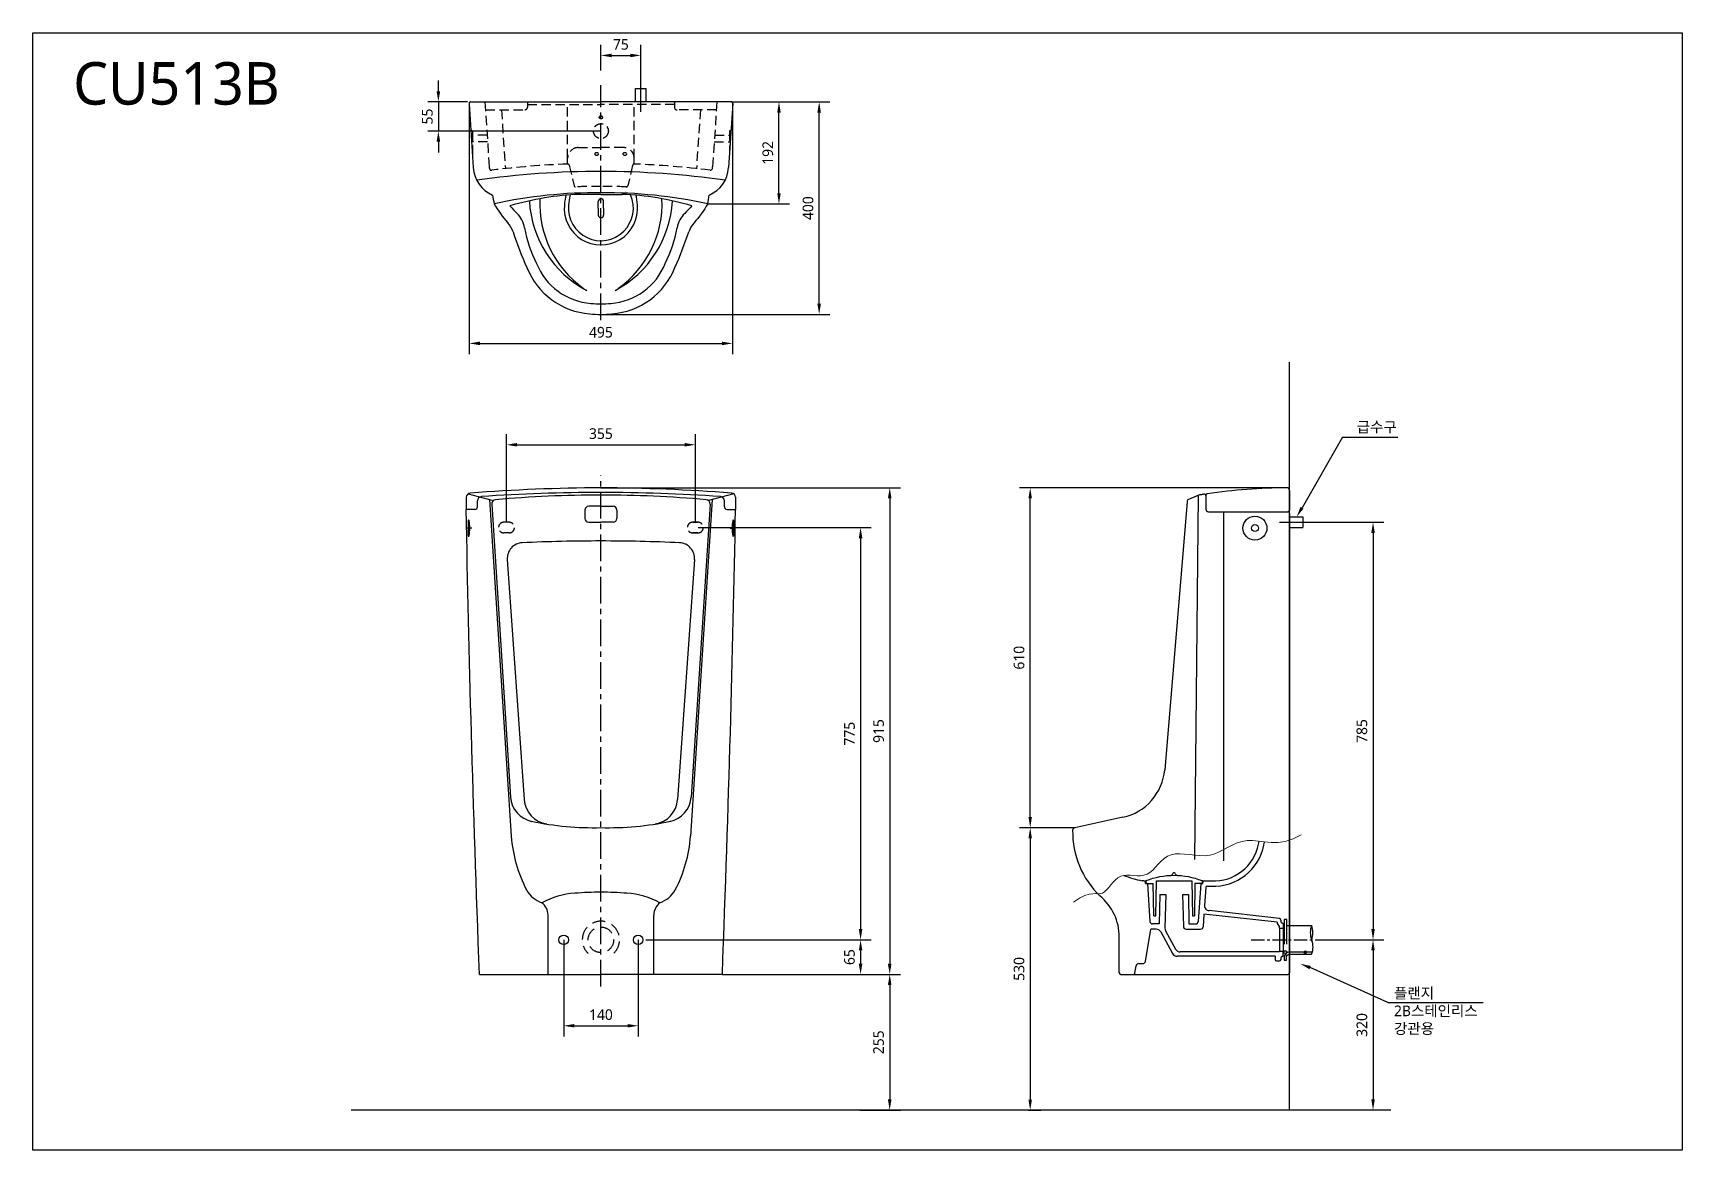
# Model space of a CAD drawing. Extents: x 4160 to 7260, y 0 to 2100.
import ezdxf

# ---------------------------------------------------------------- set-up
doc = ezdxf.new("R2010")
doc.units = 0
doc.header["$LTSCALE"] = 20
doc.header["$MEASUREMENT"] = 0
for name, pattern in [('CENTER', [2, 1.25, -0.25, 0.25, -0.25]), ('HIDDEN', [0.375, 0.25, -0.125]), ('HIDDEN2', [0.1875, 0.125, -0.0625])]:
    doc.linetypes.add(name, pattern=pattern)
doc.layers.get('0').update_dxf_attribs({"linetype": 'CONTINUOUS'})
doc.layers.get('DEFPOINTS').update_dxf_attribs({"linetype": 'CONTINUOUS'})
for name, color, linetype in [('1', 1, 'CONTINUOUS'), ('2', 2, 'CONTINUOUS'), ('5', 5, 'CONTINUOUS'), ('CENTER', 2, 'CENTER')]:
    doc.layers.add(name, color=color, linetype=linetype)
doc.styles.add('GHS', font='romans', dxfattribs={"bigfont": 'ghs'})
doc.styles.get("Standard").update_dxf_attribs({"font": 'NanumGothic.ttf'})
doc.dimstyles.get("Standard").update_dxf_attribs({"dimtxt": 0.18, "dimasz": 0.18, "dimexe": 0.18, "dimexo": 0.0625, "dimgap": 0.09, "dimtad": 0, "dimtih": 1, "dimtoh": 1, "dimdec": 4, "dimzin": 0, "dimdsep": 46, "dimtxsty": 'Standard', "dimcen": 0.09, "dimadec": 0, "dimazin": 0, "dimtfac": 1, "dimtdec": 4, "dimtofl": 0, "dimtmove": 0, "dimatfit": 3, "dimfxl": 1, "dimtolj": 1, "dimtzin": 0, "dimarcsym": 0})

# ---------------------------------------------------------------- blocks, each defined once
blk = doc.blocks.new('*D4')
at = {"color": 3, "lineweight": -2, "transparency": 16777216}
for p, q in [((5456.3, 330.2), (5790.9, 330.2)), ((5770.9, 310.2), (5770.9, 95)), ((5714.7, 75), (5790.9, 75))]:
    blk.add_line(p, q, dxfattribs=at)
at = {"color": 3, "transparency": 16777216}
for points in [[(5767.5, 310.2), (5774.2, 310.2), (5770.9, 330.2)], [(5767.5, 95), (5774.2, 95), (5770.9, 75)]]:
    blk.add_solid(points, dxfattribs=at)
at = {"layer": 'DEFPOINTS', "color": 0, "transparency": 16777216}
for p in [(5456.3, 330.2), (5714.7, 75), (5770.9, 75)]:
    blk.add_point(p, dxfattribs=at)
at = {"color": 2, "transparency": 16777216, "insert": (5750, 202.6), "char_height": 20, "attachment_point": 5, "rotation": 90}
blk.add_mtext('\\A1;255', dxfattribs=at)
blk = doc.blocks.new('*D5')
at = {"color": 3, "lineweight": -2, "transparency": 16777216}
for p, q in [((4922.4, 1990.5), (4922.4, 2010.5)), ((4977.1, 1970.5), (4902.4, 1970.5)), ((4922.4, 1970.5), (4922.4, 1915.5)), ((5228, 1915.5), (4902.4, 1915.5)), ((4922.4, 1895.5), (4922.4, 1875.5))]:
    blk.add_line(p, q, dxfattribs=at)
at = {"color": 3, "transparency": 16777216}
for points in [[(4919.1, 1990.5), (4925.8, 1990.5), (4922.4, 1970.5)], [(4919.1, 1895.5), (4925.8, 1895.5), (4922.4, 1915.5)]]:
    blk.add_solid(points, dxfattribs=at)
at = {"layer": 'DEFPOINTS', "color": 0, "transparency": 16777216}
for p in [(4977.1, 1970.5), (4922.4, 1915.5), (5228, 1915.5)]:
    blk.add_point(p, dxfattribs=at)
at = {"color": 2, "transparency": 16777216, "insert": (4901.7, 1943), "char_height": 20, "attachment_point": 5, "rotation": 90}
blk.add_mtext('\\A1;55', dxfattribs=at)
blk = doc.blocks.new('*D6')
at = {"color": 3, "lineweight": -2, "transparency": 16777216}
for p, q in [((5228, 2029.7), (5228, 2077.8)), ((5303, 2002.1), (5303, 2077.8)), ((5248, 2057.8), (5283, 2057.8))]:
    blk.add_line(p, q, dxfattribs=at)
at = {"color": 3, "transparency": 16777216}
for points in [[(5248, 2061.1), (5248, 2054.4), (5228, 2057.8)], [(5283, 2061.1), (5283, 2054.4), (5303, 2057.8)]]:
    blk.add_solid(points, dxfattribs=at)
at = {"layer": 'DEFPOINTS', "color": 0, "transparency": 16777216}
for p in [(5303, 2057.8), (5228, 2029.7), (5303, 2002.1)]:
    blk.add_point(p, dxfattribs=at)
at = {"color": 2, "transparency": 16777216, "insert": (5265.5, 2078.5), "char_height": 20, "attachment_point": 5}
blk.add_mtext('\\A1;75', dxfattribs=at)
blk = doc.blocks.new('*D7')
at = {"color": 3, "lineweight": -2, "transparency": 16777216}
for p, q in [((4980.5, 1967.3), (4980.5, 1496.4)), ((5475.5, 1967.3), (5475.5, 1496.4)), ((5000.5, 1516.4), (5455.5, 1516.4))]:
    blk.add_line(p, q, dxfattribs=at)
at = {"color": 3, "transparency": 16777216}
for points in [[(5000.5, 1519.7), (5000.5, 1513.1), (4980.5, 1516.4)], [(5455.5, 1519.7), (5455.5, 1513.1), (5475.5, 1516.4)]]:
    blk.add_solid(points, dxfattribs=at)
at = {"layer": 'DEFPOINTS', "color": 0, "transparency": 16777216}
for p in [(4980.5, 1967.3), (5475.5, 1967.3), (5475.5, 1516.4)]:
    blk.add_point(p, dxfattribs=at)
at = {"color": 2, "transparency": 16777216, "insert": (5228, 1537.3), "char_height": 20, "attachment_point": 5}
blk.add_mtext('\\A1;495', dxfattribs=at)
blk = doc.blocks.new('*D8')
at = {"color": 3, "lineweight": -2, "transparency": 16777216}
for p, q in [((5490.3, 1970.5), (5582.7, 1970.5)), ((5562.7, 1798.5), (5562.7, 1950.5)), ((5428.8, 1778.5), (5582.7, 1778.5))]:
    blk.add_line(p, q, dxfattribs=at)
at = {"color": 3, "transparency": 16777216}
for points in [[(5559.4, 1950.5), (5566, 1950.5), (5562.7, 1970.5)], [(5559.4, 1798.5), (5566, 1798.5), (5562.7, 1778.5)]]:
    blk.add_solid(points, dxfattribs=at)
at = {"layer": 'DEFPOINTS', "color": 0, "transparency": 16777216}
for p in [(5490.3, 1970.5), (5562.7, 1970.5), (5428.8, 1778.5)]:
    blk.add_point(p, dxfattribs=at)
at = {"color": 2, "transparency": 16777216, "insert": (5541.8, 1874.5), "char_height": 20, "attachment_point": 5, "rotation": 90}
blk.add_mtext('\\A1;192', dxfattribs=at)
blk = doc.blocks.new('*D9')
at = {"color": 3, "lineweight": -2, "transparency": 16777216}
for p, q in [((5472.8, 1970.5), (5658.3, 1970.5)), ((5638.3, 1590.9), (5638.3, 1950.5)), ((5228, 1570.9), (5658.3, 1570.9))]:
    blk.add_line(p, q, dxfattribs=at)
at = {"color": 3, "transparency": 16777216}
for points in [[(5634.9, 1950.5), (5641.6, 1950.5), (5638.3, 1970.5)], [(5634.9, 1590.9), (5641.6, 1590.9), (5638.3, 1570.9)]]:
    blk.add_solid(points, dxfattribs=at)
at = {"layer": 'DEFPOINTS', "color": 0, "transparency": 16777216}
for p in [(5472.8, 1970.5), (5638.3, 1970.5), (5228, 1570.9)]:
    blk.add_point(p, dxfattribs=at)
at = {"color": 2, "transparency": 16777216, "insert": (5617.4, 1770.7), "char_height": 20, "attachment_point": 5, "rotation": 90}
blk.add_mtext('\\A1;400', dxfattribs=at)
blk = doc.blocks.new('*D10')
at = {"color": 3, "lineweight": -2, "transparency": 16777216}
for p, q in [((5228, 1245.2), (5790.9, 1245.2)), ((5770.9, 1225.2), (5770.9, 350.2)), ((5461.3, 330.2), (5790.9, 330.2))]:
    blk.add_line(p, q, dxfattribs=at)
at = {"color": 3, "transparency": 16777216}
for points in [[(5767.5, 1225.2), (5774.2, 1225.2), (5770.9, 1245.2)], [(5767.5, 350.2), (5774.2, 350.2), (5770.9, 330.2)]]:
    blk.add_solid(points, dxfattribs=at)
at = {"layer": 'DEFPOINTS', "color": 0, "transparency": 16777216}
for p in [(5228, 1245.2), (5461.3, 330.2), (5770.9, 330.2)]:
    blk.add_point(p, dxfattribs=at)
at = {"color": 2, "transparency": 16777216, "insert": (5750, 787.7), "char_height": 20, "attachment_point": 5, "rotation": 90}
blk.add_mtext('\\A1;915', dxfattribs=at)
blk = doc.blocks.new('*D11')
at = {"color": 3, "lineweight": -2, "transparency": 16777216}
for p, q in [((5410.5, 1170.2), (5736.1, 1170.2)), ((5716.1, 1150.2), (5716.1, 415.2)), ((5312.7, 395.2), (5736.1, 395.2))]:
    blk.add_line(p, q, dxfattribs=at)
at = {"color": 3, "transparency": 16777216}
for points in [[(5712.8, 1150.2), (5719.5, 1150.2), (5716.1, 1170.2)], [(5712.8, 415.2), (5719.5, 415.2), (5716.1, 395.2)]]:
    blk.add_solid(points, dxfattribs=at)
at = {"layer": 'DEFPOINTS', "color": 0, "transparency": 16777216}
for p in [(5410.5, 1170.2), (5312.7, 395.2), (5716.1, 395.2)]:
    blk.add_point(p, dxfattribs=at)
at = {"color": 2, "transparency": 16777216, "insert": (5695.4, 782.7), "char_height": 20, "attachment_point": 5, "rotation": 90}
blk.add_mtext('\\A1;775', dxfattribs=at)
blk = doc.blocks.new('*D12')
at = {"color": 3, "lineweight": -2, "transparency": 16777216}
for p, q in [((5312.7, 395.2), (5736.1, 395.2)), ((5716.1, 375.2), (5716.1, 350.2)), ((5461.3, 330.2), (5736.1, 330.2))]:
    blk.add_line(p, q, dxfattribs=at)
at = {"color": 3, "transparency": 16777216}
for points in [[(5712.8, 375.2), (5719.5, 375.2), (5716.1, 395.2)], [(5712.8, 350.2), (5719.5, 350.2), (5716.1, 330.2)]]:
    blk.add_solid(points, dxfattribs=at)
at = {"layer": 'DEFPOINTS', "color": 0, "transparency": 16777216}
for p in [(5312.7, 395.2), (5461.3, 330.2), (5716.1, 330.2)]:
    blk.add_point(p, dxfattribs=at)
at = {"color": 2, "transparency": 16777216, "insert": (5695.3, 362.7), "char_height": 20, "attachment_point": 5, "rotation": 90}
blk.add_mtext('\\A1;65', dxfattribs=at)
blk = doc.blocks.new('*D13')
at = {"color": 3, "lineweight": -2, "transparency": 16777216}
for p, q in [((5050.5, 1180.2), (5050.5, 1345.8)), ((5405.5, 1180.2), (5405.5, 1345.8)), ((5070.5, 1325.8), (5385.5, 1325.8))]:
    blk.add_line(p, q, dxfattribs=at)
at = {"color": 3, "transparency": 16777216}
for points in [[(5070.5, 1329.2), (5070.5, 1322.5), (5050.5, 1325.8)], [(5385.5, 1329.2), (5385.5, 1322.5), (5405.5, 1325.8)]]:
    blk.add_solid(points, dxfattribs=at)
at = {"layer": 'DEFPOINTS', "color": 0, "transparency": 16777216}
for p in [(5405.5, 1325.8), (5050.5, 1180.2), (5405.5, 1180.2)]:
    blk.add_point(p, dxfattribs=at)
at = {"color": 2, "transparency": 16777216, "insert": (5228, 1346.7), "char_height": 20, "attachment_point": 5}
blk.add_mtext('\\A1;355', dxfattribs=at)
blk = doc.blocks.new('*D14')
at = {"color": 3, "lineweight": -2, "transparency": 16777216}
for p, q in [((5158, 395.2), (5158, 213.6)), ((5298, 395.2), (5298, 213.6)), ((5178, 233.6), (5278, 233.6))]:
    blk.add_line(p, q, dxfattribs=at)
at = {"color": 3, "transparency": 16777216}
for points in [[(5178, 236.9), (5178, 230.3), (5158, 233.6)], [(5278, 236.9), (5278, 230.3), (5298, 233.6)]]:
    blk.add_solid(points, dxfattribs=at)
at = {"layer": 'DEFPOINTS', "color": 0, "transparency": 16777216}
for p in [(5158, 395.2), (5298, 395.2), (5298, 233.6)]:
    blk.add_point(p, dxfattribs=at)
at = {"color": 2, "transparency": 16777216, "insert": (5228, 254.4), "char_height": 20, "attachment_point": 5}
blk.add_mtext('\\A1;140', dxfattribs=at)
blk = doc.blocks.new('*D15')
at = {"color": 3, "lineweight": -2, "transparency": 16777216}
for p, q in [((6119.3, 606), (6015, 606)), ((6035, 586), (6035, 94.9)), ((6031, 74.9), (6055, 74.9))]:
    blk.add_line(p, q, dxfattribs=at)
at = {"color": 3, "transparency": 16777216}
for points in [[(6031.7, 586), (6038.3, 586), (6035, 606)], [(6031.7, 94.9), (6038.3, 94.9), (6035, 74.9)]]:
    blk.add_solid(points, dxfattribs=at)
at = {"layer": 'DEFPOINTS', "color": 0, "transparency": 16777216}
for p in [(6119.3, 606), (6031, 74.9), (6035, 74.9)]:
    blk.add_point(p, dxfattribs=at)
at = {"color": 2, "transparency": 16777216, "insert": (6014.1, 340.5), "char_height": 20, "attachment_point": 5, "rotation": 90}
blk.add_mtext('\\A1;530', dxfattribs=at)
blk = doc.blocks.new('*D16')
at = {"color": 3, "lineweight": -2, "transparency": 16777216}
for p, q in [((6517.5, 1245), (6015, 1245)), ((6035, 626), (6035, 1225)), ((6119.3, 606), (6015, 606))]:
    blk.add_line(p, q, dxfattribs=at)
at = {"color": 3, "transparency": 16777216}
for points in [[(6031.7, 1225), (6038.3, 1225), (6035, 1245)], [(6031.7, 626), (6038.3, 626), (6035, 606)]]:
    blk.add_solid(points, dxfattribs=at)
at = {"layer": 'DEFPOINTS', "color": 0, "transparency": 16777216}
for p in [(6035, 1245), (6517.5, 1245), (6119.3, 606)]:
    blk.add_point(p, dxfattribs=at)
at = {"color": 2, "transparency": 16777216, "insert": (6014.1, 925.5), "char_height": 20, "attachment_point": 5, "rotation": 90}
blk.add_mtext('\\A1;610', dxfattribs=at)
blk = doc.blocks.new('*D17')
at = {"color": 3, "lineweight": -2, "transparency": 16777216}
for p, q in [((6554.1, 1180.2), (6699.5, 1180.2)), ((6679.5, 1160.2), (6679.5, 415.2)), ((6586.9, 395.2), (6699.5, 395.2))]:
    blk.add_line(p, q, dxfattribs=at)
at = {"color": 3, "transparency": 16777216}
for points in [[(6676.2, 1160.2), (6682.8, 1160.2), (6679.5, 1180.2)], [(6676.2, 415.2), (6682.8, 415.2), (6679.5, 395.2)]]:
    blk.add_solid(points, dxfattribs=at)
at = {"layer": 'DEFPOINTS', "color": 0, "transparency": 16777216}
for p in [(6554.1, 1180.2), (6586.9, 395.2), (6679.5, 395.2)]:
    blk.add_point(p, dxfattribs=at)
at = {"color": 2, "transparency": 16777216, "insert": (6658.6, 787.7), "char_height": 20, "attachment_point": 5, "rotation": 90}
blk.add_mtext('\\A1;785', dxfattribs=at)
blk = doc.blocks.new('*D18')
at = {"color": 3, "lineweight": -2, "transparency": 16777216}
for p, q in [((6586.9, 395.2), (6699.5, 395.2)), ((6679.5, 375.2), (6679.5, 95)), ((6713.1, 75), (6659.5, 75))]:
    blk.add_line(p, q, dxfattribs=at)
at = {"color": 3, "transparency": 16777216}
for points in [[(6676.2, 375.2), (6682.8, 375.2), (6679.5, 395.2)], [(6676.2, 95), (6682.8, 95), (6679.5, 75)]]:
    blk.add_solid(points, dxfattribs=at)
at = {"layer": 'DEFPOINTS', "color": 0, "transparency": 16777216}
for p in [(6586.9, 395.2), (6679.5, 75), (6713.1, 75)]:
    blk.add_point(p, dxfattribs=at)
at = {"color": 2, "transparency": 16777216, "insert": (6658.6, 235.1), "char_height": 20, "attachment_point": 5, "rotation": 90}
blk.add_mtext('\\A1;320', dxfattribs=at)
blk = doc.blocks.new('*X20')
at = {"color": 0}
for p, q in [((293.01, 215.85), (293.58, 215.85)), ((293.04, 215.7), (293.55, 215.7)), ((293.07, 216), (293.52, 216)), ((293.22, 215.55), (293.37, 215.55))]:
    blk.add_line(p, q, dxfattribs=at)
blk = doc.blocks.new('A$C02305F10')
at = {"layer": '1', "color": 7, "linetype": 'Continuous'}
for p, q in [((0, 61), (0, 66.3)), ((18.2, 0), (19.3, 66.2)), ((19.3, 66.2), (52.5, 66.2)), ((52.5, 66.2), (85.7, 66.2)), ((85.7, 66.2), (86.8, 0)), ((105, 66.3), (105, 61)), ((2, 61), (0, 61)), ((2, 61), (13.3, 61)), ((14.3, 0), (13.3, 61)), ((91.7, 61), (90.7, 0)), ((103, 61), (91.7, 61)), ((105, 61), (103, 61)), ((14.3, 0), (18.2, 0)), ((86.8, 0), (90.7, 0))]:
    blk.add_line(p, q, dxfattribs=at)
at = {"layer": '1', "color": 7, "linetype": 'Continuous', "extrusion": (0, 0, -1)}
for start, end in [(68.4314, 89.9999), (89.9999, 111.5686)]:
    blk.add_arc((-52.5, -66.5), 142.8, start, end, dxfattribs=at)

msp = doc.modelspace()

# ---------------------------------------------------------------- linework, layer by layer
at = {"color": 7, "linetype": 'ByBlock'}
for p, q in [((5292.97298, 1970.53548), (5292.97298, 1995.53548)), ((5312.97298, 1970.53548), (5312.97298, 1995.53548)), ((6522.51869, 1190.17072), (6547.51869, 1190.17072)), ((6522.51869, 1170.17072), (6547.51869, 1170.17072))]:
    msp.add_line(p, q, dxfattribs=at)
at = {"color": 7}
for p, q in [((5292.97298, 1995.53548), (5312.97298, 1995.53548)), ((4980.10279, 1967.33812), (4988.04997, 1846.80042)), ((4983.09629, 1970.53548), (5227.97298, 1970.53548)), ((5472.84966, 1970.53548), (5227.97298, 1970.53548)), ((5475.84316, 1967.33812), (5467.89598, 1846.80042)), ((5190.09707, 1796.65342), (5188.09707, 1796.65342)), ((5227.97298, 1796.65342), (5190.09707, 1796.65342)), ((5222.97298, 1770.53548), (5222.97298, 1783.41288)), ((5222.97298, 1770.53548), (5222.97298, 1757.65809)), ((5227.97298, 1796.65342), (5265.84888, 1796.65342)), ((5232.97298, 1770.53548), (5232.97298, 1783.41288)), ((5232.97298, 1770.53548), (5232.97298, 1757.65809)), ((5265.84888, 1796.65342), (5267.84888, 1796.65342)), ((4974.89429, 1227.25116), (4974.9015, 1204.34555)), ((4978.24081, 1233.66845), (5025.73663, 1220.93762)), ((4995.88255, 1209.34518), (4995.88255, 1220.39636)), ((4995.88255, 1209.34555), (4995.88255, 1220.39636)), ((5018.63152, 1222.84208), (5059.51796, 589.98191)), ((5022.65996, 1214.10328), (5058.24329, 663.32725)), ((5227.97298, 1210.17072), (5204.97298, 1210.17072)), ((5227.97298, 1210.17072), (5250.97298, 1210.17072)), ((5437.31443, 1222.84208), (5396.42799, 589.98191)), ((5433.28599, 1214.10328), (5397.70266, 663.32725)), ((5477.70514, 1233.66845), (5430.20932, 1220.93762)), ((5460.0634, 1209.34518), (5460.0634, 1220.39636)), ((5460.0634, 1209.34555), (5460.0634, 1220.39636)), ((5481.05166, 1227.25116), (5481.04445, 1204.34555)), ((6329.78031, 1218.90229), (6287.77916, 715.01914)), ((6348.66785, 1229.89217), (6332.79193, 1223.08204)), ((6344.58612, 546.18327), (6351.67766, 1231.18325)), ((6365.15506, 1230.69233), (6365.15506, 1204.96884)), ((6522.51869, 1239.96884), (6522.51869, 1239.5624)), ((6522.51869, 1239.5624), (6522.51869, 1202.96884)), ((4990.88255, 1204.34555), (4974.91465, 1204.34555)), ((4978.4408, 1184.03888), (4978.4408, 1154.03888)), ((4978.4408, 1184.03888), (4979.2833, 1184.03888)), ((5197.97298, 1203.17072), (5197.97298, 1187.17072)), ((5204.97298, 1180.17072), (5227.97298, 1180.17072)), ((5250.97298, 1180.17072), (5227.97298, 1180.17072)), ((5257.97298, 1203.17072), (5257.97298, 1187.17072)), ((5465.0634, 1204.34555), (5481.0313, 1204.34555)), ((5477.50515, 1184.03888), (5476.66265, 1184.03888)), ((5477.50515, 1184.03888), (5477.50515, 1154.03888)), ((6370.15506, 1199.96884), (6519.51869, 1199.96884)), ((6398.52816, 1199.96884), (6398.53049, 543.79203)), ((6522.51869, 1196.96884), (6522.51869, 333.17072)), ((6547.51869, 1190.17072), (6547.51869, 1170.17072)), ((4985.04307, 1169.03888), (4975.53083, 1169.03888)), ((4978.4408, 1154.03888), (4979.2833, 1154.03888)), ((5470.90288, 1169.03888), (5480.41512, 1169.03888)), ((5477.50515, 1154.03888), (5476.66265, 1154.03888)), ((5051.93742, 1109.92223), (5083.87823, 658.80422)), ((5404.00853, 1109.92223), (5372.06772, 658.80422)), ((6209.34808, 625.60392), (6118.74001, 605.92559)), ((5128.7573, 330.17072), (5128.7573, 441.68599)), ((5327.18865, 330.17072), (5327.18865, 441.68599)), ((4999.6744, 330.17072), (5227.97298, 330.17072)), ((4999.6744, 330.17072), (5227.97298, 330.17072)), ((5456.27156, 330.17072), (5227.97298, 330.17072)), ((5456.27156, 330.17072), (5227.97298, 330.17072)), ((6228.90437, 330.17072), (6519.51869, 330.17072))]:
    msp.add_line(p, q, dxfattribs=at)
at = {"color": 7, "linetype": 'CENTER', "ltscale": 2}
for p, q in [((5302.97298, 1951.86331), (5302.97298, 2002.09861)), ((6503.84652, 1180.17072), (6554.08181, 1180.17072))]:
    msp.add_line(p, q, dxfattribs=at)
at = {"color": 2, "linetype": 'HIDDEN', "ltscale": 3}
for p, q in [((5055.47298, 1180.17072), (5045.47298, 1180.17072)), ((5410.47298, 1180.17072), (5400.47298, 1180.17072)), ((5055.47298, 1160.17072), (5045.47298, 1160.17072)), ((5410.47298, 1160.17072), (5400.47298, 1160.17072))]:
    msp.add_line(p, q, dxfattribs=at)
at = {"color": 2}
msp.add_line((6522.51869, 1191.03925), (6522.51869, 426.03925), dxfattribs=at)
for p, q in [((6248.50129, 506.17074), (6245.50453, 506.17074)), ((6359.50777, 501.17074), (6359.50777, 503.17074)), ((6517.51869, 422.17072), (6564.04866, 422.17072)), ((6202.51869, 333.17072), (6202.51869, 400.41931)), ((6205.51869, 330.17072), (6228.90437, 330.17072))]:
    msp.add_line(p, q)
at = {"ltscale": 1.5}
for p, q in [((6251.50129, 501.17074), (6251.50129, 503.17074)), ((6251.50129, 501.17074), (6255.50453, 501.17074)), ((6355.50453, 501.17074), (6359.50777, 501.17074))]:
    msp.add_line(p, q, dxfattribs=at)
at = {"ltscale": 0.5}
for p, q in [((6255.50453, 501.17074), (6260.19718, 429.8425)), ((6355.50453, 501.17074), (6350.81189, 429.8425)), ((6362.50777, 506.17074), (6375.50453, 506.17074)), ((6368.00632, 496.17074), (6375.26559, 496.17074)), ((6278.50244, 480.17074), (6277.58577, 425.17074)), ((6278.50244, 480.17074), (6289.75448, 480.17074)), ((6289.75448, 480.17074), (6288.18341, 417.31396)), ((6321.50453, 480.17074), (6323.00732, 420.04581)), ((6321.50453, 480.17074), (6332.50663, 480.17074)), ((6332.50663, 480.17074), (6333.4233, 425.17074)), ((6365.01279, 493.36768), (6362.79198, 459.61138)), ((6361.71635, 443.26182), (6360.17561, 419.8425)), ((6499.10406, 428.23995), (6361.71635, 443.26182)), ((6503.67731, 434.95492), (6371.42764, 450.02717)), ((6251.66013, 354.63689), (6261.61612, 415.17074)), ((6271.63826, 415.17074), (6261.61612, 415.17074)), ((6277.58577, 425.17074), (6265.1864, 425.17074)), ((6280.42512, 409.94475), (6302.34669, 369.59672)), ((6289.39343, 412.29008), (6308.24277, 377.59672)), ((6328.00576, 415.17074), (6355.1864, 415.17074)), ((6333.4233, 425.17074), (6345.82267, 425.17074)), ((6503.47869, 416.29072), (6503.47869, 420.82706)), ((6503.47869, 416.29072), (6503.47869, 374.05072)), ((6510.51869, 416.29072), (6503.47869, 416.29072)), ((6506.11869, 432.3224), (6506.11869, 429.1561)), ((6509.53085, 426.22756), (6508.09438, 426.60105)), ((6510.51869, 424.95004), (6510.51869, 416.29072)), ((6510.51869, 416.29072), (6510.51869, 374.05072)), ((6503.68208, 372.37072), (6317.02962, 372.37072)), ((6503.47869, 374.05072), (6510.51869, 374.05072)), ((6510.51869, 365.39141), (6510.51869, 374.05072)), ((6231.8646, 332.68386), (6234.09743, 346.25979)), ((6239.03115, 350.44834), (6246.72641, 350.44834)), ((6495.55869, 364.37072), (6311.13355, 364.37072)), ((6495.55869, 364.37072), (6495.55869, 358.21072)), ((6498.19869, 355.57072), (6503.47869, 355.57072)), ((6506.11869, 361.18535), (6506.11869, 358.21072)), ((6509.53085, 364.11388), (6508.09438, 363.7404))]:
    msp.add_line(p, q, dxfattribs=at)
at = {"color": 1, "linetype": 'CENTER'}
msp.add_line((6450.67271, 395.17072), (6586.94218, 395.17072), dxfattribs=at)
at = {"color": 1}
msp.add_line((6713.14745, 75.03949), (4758.46492, 75.03949), dxfattribs=at)
at = {"color": 7, "linetype": 'Continuous', "lineweight": 0}
msp.add_lwpolyline([(6116.19674, 466.15571), (6127.90181, 473.59062), (6137.69939, 478.28594), (6145.85217, 480.85274), (6152.62282, 481.90212), (6158.27405, 482.04517), (6163.06854, 481.89297), (6167.26897, 482.05661), (6171.13805, 483.14719), (6174.9062, 485.61215), (6178.67493, 489.24435), (6182.51348, 493.67303), (6186.4911, 498.52741), (6190.67703, 503.43672), (6195.14054, 508.03019), (6199.95086, 511.93704), (6205.17725, 514.7865), (6210.85834, 516.33158), (6216.91028, 516.82042), (6223.21861, 516.62492), (6229.66887, 516.11702), (6236.14661, 515.66862), (6242.53735, 515.65164), (6248.72664, 516.43801), (6254.60002, 518.39964), (6260.089, 521.7799), (6265.30899, 526.30795), (6270.4214, 531.58441), (6275.5876, 537.20991), (6280.96899, 542.78505), (6286.72695, 547.91046), (6293.02288, 552.18675), (6300.01817, 555.21454), (6307.82022, 556.727), (6316.32049, 556.98753), (6325.35643, 556.39208), (6334.76551, 555.3366), (6344.38521, 554.21703), (6354.05297, 553.42933), (6363.60628, 553.36944), (6372.88259, 554.43331), (6381.76887, 556.88196), (6390.35012, 560.43663), (6398.76081, 564.68365), (6407.13546, 569.20931), (6415.60853, 573.59995), (6424.31454, 577.44186), (6433.38797, 580.32136), (6442.9633, 581.82476), (6453.15711, 581.72987), (6464.01422, 580.58046), (6475.56154, 579.11176), (6487.82594, 578.05904), (6500.83435, 578.15755), (6514.61365, 580.14255), (6529.19074, 584.74928), (6544.59251, 592.713)], dxfattribs=at)
msp.add_lwpolyline([(6517.51869, 387.17072), (6517.51869, 433.17072), (6512.51869, 433.17072), (6512.51869, 387.17072)])
msp.add_lwpolyline([(6565.07324, 372.17072), (6522.51869, 372.17072, 0.4142135624), (6512.51869, 362.17072), (6512.51869, 357.17072), (6516.51869, 357.17072), (6516.51869, 362.17072, -0.4142135624), (6522.51869, 368.17072), (6564.04866, 368.17072)], format="xyb")
for centre, radius in [((6457.51869, 1169.22493), 22.5), ((6514.34775, 372.05251), 2.84575)]:
    msp.add_circle(centre, radius)
at = {"color": 2}
msp.add_circle((6457.51869, 1169.22493), 6.5, dxfattribs=at)
at = {"color": 7}
for centre in [(5157.97298, 395.17072), (5297.97298, 395.17072)]:
    msp.add_circle(centre, 9, dxfattribs=at)
at = {"color": 2, "linetype": 'HIDDEN', "ltscale": 5}
msp.add_circle((5227.97298, 395.17072), 24, dxfattribs=at)
at = {"color": 7}
for centre, radius, start, end in [((4983.09629, 1967.53548), 3, 90, 183.77211397), ((5472.84966, 1967.53548), 3, 356.22788603, 90), ((5047.59255, 1850.259), 59.64294, 183.32433532, 246.91137666), ((5227.97298, 181.25284), 1658.4416, 81.90554126, 98.09445874), ((5408.3534, 1850.259), 59.64294, 293.08862334, 356.67566468), ((5222.6892, 864.20348), 935.5059, 89.67638967, 102.06451043), ((5233.25675, 864.20348), 935.5059, 77.93548957, 90.32361033), ((5595.98688, 1890.24893), 579.59814, 189.41924032, 191.06139993), ((5210.09053, 1255.26144), 541.82969, 92.32605722, 106.41163232), ((5296.57178, 1795.6211), 203.43473, 183.24991621, 242.06150818), ((5308.80376, 1779.39039), 195.86279, 177.49212099, 234.4246958), ((5227.97298, 1770.53548), 69, 174.87715992, 5.12284008), ((5227.97298, 1770.53548), 69, 174.87715992, 5.12284008), ((5309.64543, 1763.21359), 151, 167.20544665, 174.87715992), ((5309.64543, 1763.21359), 151, 167.20544665, 174.87715992), ((5227.97298, 1770.53548), 61, 174.87715992, 24.49050052), ((5309.64543, 1763.21359), 143, 167.20544665, 174.87715992), ((5227.97298, 1783.41288), 5, 90, 180), ((5227.97298, 1783.41288), 5, 0, 90), ((5159.37417, 1795.6211), 203.43473, 297.93849182, 356.75008379), ((5147.14219, 1779.39039), 195.86279, 305.5753042, 2.50787901), ((5245.85542, 1255.26144), 541.82969, 73.58836768, 87.67394278), ((5146.30052, 1763.21359), 151, 5.12284008, 12.79455335), ((5146.30052, 1763.21359), 151, 5.12284008, 12.79455335), ((4859.95907, 1890.24893), 579.59814, 348.93860007, 350.58075968), ((5015.41285, 1710.04437), 50, 18.54294614, 41.40894799), ((5035.30589, 1725.25179), 50, 9.78924922, 45.49240254), ((5227.97298, 1757.65809), 5, 180, 270), ((5227.97298, 1757.65809), 5, 270, 0), ((5420.64006, 1725.25179), 50, 134.50759746, 170.21075078), ((5440.5331, 1710.04437), 50, 138.59105201, 161.45705386), ((5786.8146, 1968.79488), 763.64149, 198.54294614, 203.93579606), ((5313.63723, 1773.27417), 232.44377, 189.78924922, 207.30051254), ((5142.30872, 1773.27417), 232.44377, 332.69948746, 350.21075078), ((4669.13135, 1968.79488), 763.64149, 336.06420394, 341.45705386), ((5217.64642, 1710.1755), 138.6038, 201.67836191, 265.69380788), ((5217.66961, 1710.2043), 118.84847, 201.49176149, 265.91168666), ((5238.27634, 1710.2043), 118.84847, 274.08831334, 338.50823851), ((5238.29953, 1710.1755), 138.6038, 274.30619212, 338.32163809), ((5227.97298, 1780.59833), 189.87077, 264.32467539, 270), ((5227.97298, 1780.59833), 189.87077, 270, 275.67532461), ((5227.97298, 1780.59833), 209.66307, 264.32467539, 270), ((5227.97298, 1780.59833), 209.66307, 270, 275.67532461), ((5256.73649, -2473.45404), 3718.736, 90.44317323, 94.23274642), ((5199.20946, -2473.45404), 3718.736, 85.76725358, 89.55682677), ((6522.93667, 175.36665), 1069.61598, 90.29158739, 98.34391844), ((6517.51869, 1239.96884), 5, 0, 90.29158739), ((4982.90126, 1227.15687), 8.00753, 94.56934325, 180.71073884), ((4990.88255, 1209.34555), 5, 270, 0), ((5003.88255, 1220.39636), 8, 94.01327961, 180), ((5003.88255, 1220.39636), 8, 94.01327961, 180), ((5228.35957, -1979.1178), 3215.37911, 90.00687122, 94.01327961), ((5030.64332, 1214.61905), 8, 94.9736479, 183.69650215), ((5227.97298, -1052.8803), 2284.06949, 90, 94.9736479), ((5204.97298, 1203.17072), 7, 90, 180), ((5227.58638, -1979.1178), 3215.37911, 85.98672039, 89.99312878), ((5227.97298, -1052.8803), 2284.06949, 85.0263521, 90), ((5250.97298, 1203.17072), 7, 0, 90), ((5425.30263, 1214.61905), 8, 356.30349785, 85.0263521), ((5452.0634, 1220.39636), 8, 0, 85.98672039), ((5452.0634, 1220.39636), 8, 0, 85.98672039), ((5465.0634, 1209.34555), 5, 180, 270), ((5473.04469, 1227.15687), 8.00753, 359.28926116, 85.43065675), ((6334.76303, 1218.48696), 5, 113.21736793, 175.23512915), ((6360.09363, 1202.14975), 30, 99.0117888, 113.21736793), ((6522.93667, 175.36665), 1069.61598, 98.66980834, 99.0117888), ((6362.15506, 1229.79489), 3, 0, 98.66980834), ((6368.15506, 1230.69233), 3, 98.34391844, 180), ((4979.2833, 1183.03888), 1, 23.2003335, 90), ((4895.18434, 1169.03888), 86.22796, 350.39068776, 9.60931224), ((5204.97298, 1187.17072), 7, 180, 270), ((5250.97298, 1187.17072), 7, 270, 0), ((5560.76161, 1169.03888), 86.22796, 170.39068776, 189.60931224), ((5476.66265, 1183.03888), 1, 90, 156.7996665), ((6370.15506, 1204.96884), 5, 180, 270), ((6519.51869, 1202.96884), 3, 270, 0), ((6519.51869, 1196.96884), 3, 0, 90), ((4979.2833, 1155.03888), 1, 270, 336.7996665), ((5476.66265, 1155.03888), 1, 203.2003335, 270), ((5081.42696, 1112.05228), 29.56637, 92.87966615, 184.13132446), ((5227.97298, -2078.69355), 3223.67546, 90, 92.63195145), ((5227.97298, -2078.69355), 3223.67546, 87.36804855, 90), ((5374.51899, 1112.05228), 29.56637, 355.86867554, 87.12033385), ((6188.12477, 723.32582), 100, 282.25325289, 355.23512915), ((5108.11843, 666.85859), 50, 184.04999289, 258.78325438), ((5133.75337, 662.33556), 50, 184.04999289, 261.20417962), ((5322.19258, 662.33556), 50, 278.79582038, 355.95000711), ((5347.82752, 666.85859), 50, 281.21674562, 355.95000711), ((5318.06583, 608.73035), 259.22675, 184.14750822, 207.53671199), ((5215.31344, 1185.65114), 579.74989, 258.28613577, 271.25122183), ((5240.63251, 1185.65114), 579.74989, 268.74877817, 281.71386423), ((5137.88012, 608.73035), 259.22675, 332.46328801, 355.85249178), ((6282.55438, 598.355), 167.77533, 179.05890724, 225.96109743), ((6119.80118, 601.03949), 5, 102.25325289, 179.18501931), ((5135.04066, 515.71806), 53.97691, 209.80915738, 250.54848074), ((5186.80175, 338.69021), 144.12603, 93.07687159, 118.93739293), ((5227.39382, -82.55429), 567.22531, 89.94149933, 94.88758072), ((5228.55213, -82.55429), 567.22531, 85.11241928, 90.05850067), ((5269.1442, 338.69021), 144.12603, 61.06260707, 86.92312841), ((5320.90529, 515.71806), 53.97691, 289.45151926, 330.19084262), ((6102.51869, 400.41931), 100, 0, 50.64878222), ((5098.54537, 440.94083), 30.22112, 1.41287792, 52.20541038), ((5357.40059, 440.94083), 30.22112, 127.79458962, 178.58712208), ((6519.51869, 333.17072), 3, 270, 0)]:
    msp.add_arc(centre, radius, start, end, dxfattribs=at)
at = {"color": 2, "linetype": 'HIDDEN', "ltscale": 3}
for centre, start, end in [((5045.47298, 1170.17072), 90, 270), ((5055.47298, 1170.17072), 270, 90), ((5400.47298, 1170.17072), 90, 270), ((5410.47298, 1170.17072), 270, 90)]:
    msp.add_arc(centre, 10, start, end, dxfattribs=at)
at = {"ltscale": 0.5}
for centre, radius, start, end in [((6380.32308, 591.83361), 95.79647, 266.973718, 348.8515877), ((6380.31493, 591.84726), 85.81146, 266.78644304, 348.65799044), ((6297.80029, 750.39103), 249.75668, 249.59947932, 257.91358056), ((6371.77257, 459.02055), 9, 176.23596514, 267.80357868), ((6503.47869, 432.3224), 2.64, 0, 85.68537637), ((6265.1864, 430.17074), 5, 183.76403486, 270), ((6271.63826, 405.17074), 10, 28.51577539, 90), ((6298.18029, 417.06409), 10, 178.56822763, 208.51577539), ((6328.00576, 420.17074), 5, 181.43177237, 270), ((6345.82267, 430.17074), 5, 270, 356.23596514), ((6355.1864, 420.17074), 5, 270, 356.23596514), ((6508.75869, 428.94026), 9.68, 184.14876399, 236.94426885), ((6508.75869, 429.1561), 2.64, 180, 255.4257838), ((6509.19869, 424.95004), 1.32, 0, 75.4257838), ((6317.02962, 382.37072), 10, 208.51577539, 270), ((6510.51869, 374.05072), 7.04, 180, 193.80607142), ((6239.03115, 345.44834), 5, 90, 170.66019204), ((6246.72641, 355.44834), 5, 270, 350.66019204), ((6311.13355, 374.37072), 10, 208.51577539, 270), ((6498.19869, 358.21072), 2.64, 180, 270), ((6503.47869, 358.21072), 2.64, 270, 360), ((6508.75869, 361.18535), 2.64, 104.5742162, 180), ((6509.19869, 365.39141), 1.32, 284.5742162, 0)]:
    msp.add_arc(centre, radius, start, end, dxfattribs=at)
for centre, radius, start, end in [((3853.79047, 967.46818), 2640, 351.44996025, 351.5695593), ((3853.79047, 967.46818), 2650, 351.44996025, 351.5695593), ((6298.77255, 520.94577), 4.63013, 273.97254688, 346.64863521), ((6305.39136, 519.08675), 2.25656, 87.13208195, 159.51229723), ((6305.6173, 519.08676), 2.25656, 20.49082982, 92.8710451), ((6312.23601, 520.94614), 4.63013, 193.35449185, 266.03058018), ((6599.24866, 408.67072), 37.7, 159.01704598, 200.98295402), ((6528.84866, 408.67072), 37.7, 339.01704598, 20.98295402), ((6532.04866, 381.67072), 34.73111, 337.12633481, 22.87366519), ((6205.51869, 333.17072), 3, 180, 270), ((6228.90437, 333.17072), 3, 270, 350.66019204)]:
    msp.add_arc(centre, radius, start, end)
at = {"ltscale": 1.5}
for centre, start, end in [((6248.50129, 503.17074), 0, 90), ((6362.50777, 503.17074), 90, 180)]:
    msp.add_arc(centre, 3, start, end, dxfattribs=at)
at = {"ltscale": 5}
msp.add_arc((6368.00632, 493.17074), 3, 90, 176.23596514, dxfattribs=at)
at = {"color": 2, "linetype": 'HIDDEN', "ltscale": 5}
msp.add_arc((5227.97298, 395.17072), 35, 313.59679099, 226.40320901, dxfattribs=at)
at = {"color": 7}
for points in [[(5027.15643, 1779.04675), (5034.2652, 1766.10195), (5043.26853, 1754.05216), (5052.91324, 1743.11582)], [(5057.06374, 1774.88166), (5057.05773, 1774.95331), (5057.05173, 1775.02496), (5057.04576, 1775.09661)], [(5057.06374, 1774.88166), (5061.41806, 1770.01469), (5065.85799, 1765.3311), (5070.35609, 1760.90966)], [(5398.88221, 1774.88166), (5394.52789, 1770.01469), (5390.08796, 1765.3311), (5385.58986, 1760.90966)], [(5398.88221, 1774.88166), (5398.88822, 1774.95331), (5398.89422, 1775.02496), (5398.90019, 1775.09661)], [(5428.78952, 1779.04675), (5421.68075, 1766.10195), (5412.67742, 1754.05216), (5403.03271, 1743.11582)], [(4999.6744, 330.17072), (4987.84125, 651.31958), (4979.58769, 927.82372), (4974.91465, 1204.34555)], [(5456.27156, 330.17072), (5468.1047, 651.31958), (5476.35826, 927.82372), (5481.0313, 1204.34555)], [(5054.34858, 718.33441), (5054.42879, 717.21511), (5054.51288, 716.09594), (5054.6005, 714.98191)], [(5401.59737, 718.33441), (5401.51716, 717.21511), (5401.43307, 716.09594), (5401.34545, 714.98191)]]:
    msp.add_open_spline(points, degree=3, dxfattribs=at)
at = {"layer": '1'}
msp.add_line((6522.51869, 75.03949), (6522.51869, 1481.03925), dxfattribs=at)
at = {"layer": '1', "color": 3}
for p, q in [((6622.37638, 1339.87125), (6545.94675, 1207.49123)), ((6622.37638, 1339.87125), (6726.09145, 1339.87125)), ((6707.04267, 277.08869), (6561.32295, 342.93434)), ((6707.04267, 277.08869), (6886.76325, 277.08869))]:
    msp.add_line(p, q, dxfattribs=at)
for points in [[(6543.05999, 1209.1579), (6548.8335, 1205.82457), (6535.94675, 1190.17072)], [(6560.11689, 339.82684), (6562.52902, 346.04183), (6542.67799, 350.17072)]]:
    msp.add_solid(points, dxfattribs=at)
at = {"layer": '2', "color": 7, "linetype": 'HIDDEN2', "ltscale": 7}
for p, q in [((5009.95712, 1970.53548), (5017.99403, 1848.63686)), ((5010.94608, 1955.53548), (5084.91465, 1955.53548)), ((5041.01122, 1955.53548), (5048.30588, 1844.89484)), ((5089.91465, 1970.53548), (5089.91465, 1960.53548)), ((5089.91465, 1965.53548), (5227.97298, 1965.53548)), ((5165.45121, 1864.53548), (5165.45121, 1965.53548)), ((5366.0313, 1965.53548), (5227.97298, 1965.53548)), ((5290.49474, 1864.53548), (5290.49474, 1965.53548)), ((5366.0313, 1970.53548), (5366.0313, 1960.53548)), ((5444.99987, 1955.53548), (5371.0313, 1955.53548)), ((5414.93473, 1955.53548), (5407.64007, 1844.89484)), ((5445.98883, 1970.53548), (5437.95192, 1848.63686)), ((4983.4408, 1916.70941), (4984.78899, 1916.45086)), ((4986.4123, 1914.48665), (4986.4123, 1871.63954)), ((5014.07095, 1908.13954), (4986.4123, 1908.13954)), ((5014.92805, 1895.13954), (4986.4123, 1895.13954)), ((5441.0179, 1895.13954), (5469.53365, 1895.13954)), ((5441.875, 1908.13954), (5469.53365, 1908.13954)), ((5469.53365, 1914.48665), (5469.53365, 1871.63954)), ((5472.50515, 1916.70941), (5471.15696, 1916.45086)), ((5165.45121, 1853.57395), (5165.45121, 1864.53548)), ((5185.45121, 1884.53548), (5227.97298, 1884.53548)), ((5270.49474, 1884.53548), (5227.97298, 1884.53548)), ((5290.49474, 1853.57395), (5290.49474, 1864.53548)), ((5168.38159, 1851.25909), (5177.40145, 1812.90079)), ((5287.56436, 1851.25909), (5278.5445, 1812.90079))]:
    msp.add_line(p, q, dxfattribs=at)
at = {"layer": '2', "color": 7}
for p, q in [((5055.47298, 1180.17072), (5045.47298, 1180.17072)), ((5400.47298, 1180.17072), (5410.47298, 1180.17072)), ((5055.47298, 1160.17072), (5045.47298, 1160.17072)), ((5400.47298, 1160.17072), (5410.47298, 1160.17072))]:
    msp.add_line(p, q, dxfattribs=at)
at = {"layer": '2', "color": 7, "linetype": 'HIDDEN2', "ltscale": 7}
for centre, radius in [((5227.97298, 1915.53548), 14), ((5227.97298, 1941.53548), 3), ((5219.97298, 1872.53548), 3), ((5272.97298, 1872.53548), 3)]:
    msp.add_circle(centre, radius, dxfattribs=at)
for centre, radius, start, end in [((5084.91465, 1960.53548), 5, 270, 0), ((5371.0313, 1960.53548), 5, 180, 270), ((4984.4123, 1914.48665), 2, 0, 79.1438927), ((5471.53365, 1914.48665), 2, 100.8561073, 180), ((5185.45121, 1864.53548), 20, 90, 180), ((5270.49474, 1864.53548), 20, 0, 90), ((5047.59255, 1850.259), 29.64294, 183.13695361, 189.65007066), ((5022.31246, 1845.96047), 4, 189.65007066, 276.91839769), ((5225.87572, 225.31186), 1629.383, 92.1286957, 97.15979431), ((5165.46125, 1850.57238), 3, 13.2325609, 92.05666274), ((5290.4847, 1850.57238), 3, 87.94333726, 166.7674391), ((5230.07024, 225.31186), 1629.383, 82.84020569, 87.8713043), ((5180.3218, 1813.5875), 3, 193.2325609, 272.69909637), ((5227.31876, 816.68529), 995.00938, 89.96186827, 92.69909637), ((5228.62719, 816.68529), 995.00938, 87.30090363, 90.03813173), ((5275.62415, 1813.5875), 3, 267.30090363, 346.7674391)]:
    msp.add_arc(centre, radius, start, end, dxfattribs=at)
at = {"layer": '2', "color": 7}
for centre, radius, start, end in [((5433.63349, 1845.96047), 4, 263.08160231, 350.34992934), ((5408.3534, 1850.259), 29.64294, 350.34992934, 356.86304639)]:
    msp.add_arc(centre, radius, start, end, dxfattribs=at)
at = {"layer": '5'}
msp.add_lwpolyline([(4160.33698, 2100), (7260.33698, 2100), (7260.33698, 0), (4160.33698, 0)], close=True, dxfattribs=at)
at = {"layer": 'CENTER', "color": 2, "linetype": 'CENTER', "ltscale": 2}
for p, q in [((5227.97298, 1560.36292), (5227.97298, 2001.69909)), ((5227.97298, 307.29572), (5227.97298, 1268.04572))]:
    msp.add_line(p, q, dxfattribs=at)

# ---------------------------------------------------------------- block references
msp.add_blockref('A$C02305F10', (6253.00452, 440.17075))
at = {"xscale": 10, "yscale": 10, "zscale": 10}
msp.add_blockref('*X20', (3619.2091, -1786.18696), dxfattribs=at)

# ---------------------------------------------------------------- texts
at = {"insert": (4235.72894, 2045.27793), "char_height": 80, "width": 456.6, "attachment_point": 1, "style": 'GHS'}
msp.add_mtext('{\\fNanumGothic|b0|i0|c0|p50;CU51\\fNanumGothic|b0|i0|c129|p50;3\\fNanumGothic|b0|i0|c0|p50;B}', dxfattribs=at)
at = {"layer": '1', "color": 2, "char_height": 20}
for s, insert, attachment_point in [('급수구', (6724.17002, 1369.19979), 3), ('플랜지\\P2B스테인리스\\P강관용', (6718.90836, 304.95773), 1)]:
    msp.add_mtext(s, dxfattribs=dict(at, insert=insert, attachment_point=attachment_point))

# ---------------------------------------------------------------- dimensions: what is measured, and where the dimension line sits
for base, p1, p2, override, picture, middle in [((5302.97298, 2057.77381), (5227.97298, 2029.73846), (5302.97298, 2002.09861), {"dimtxt": 20, "dimasz": 20, "dimexe": 20, "dimexo": 0, "dimgap": 10, "dimtad": 1, "dimtih": 0, "dimzin": 8, "dimcen": 0.9, "dimclrd": 3, "dimclre": 3, "dimclrt": 2, "dimtix": 1, "dimtofl": 1}, '*D6', (5265.47298, 2078.54634)), ((5475.49316, 1516.38515), (4980.45279, 1967.33812), (5475.49316, 1967.33812), {"dimtxt": 20, "dimasz": 20, "dimexe": 20, "dimexo": 0, "dimgap": 10, "dimtad": 1, "dimtih": 0, "dimdec": 0, "dimzin": 8, "dimcen": 0.9, "dimclrd": 3, "dimclre": 3, "dimclrt": 2, "dimtdec": 0, "dimtix": 1, "dimtofl": 1}, '*D7', (5227.97298, 1537.27213)), ((5405.47298, 1325.82864), (5050.47298, 1180.17072), (5405.47298, 1180.17072), {"dimtxt": 20, "dimasz": 20, "dimexe": 20, "dimexo": 0, "dimgap": 10, "dimtad": 1, "dimtih": 0, "dimdec": 0, "dimzin": 8, "dimcen": 0.9, "dimclrd": 3, "dimclre": 3, "dimclrt": 2, "dimtdec": 0, "dimtix": 1, "dimtofl": 1}, '*D13', (5227.97298, 1346.72992)), ((5297.97298, 233.59625), (5157.97298, 395.17072), (5297.97298, 395.17072), {"dimtxt": 20, "dimasz": 20, "dimexe": 20, "dimexo": 0, "dimgap": 10, "dimtad": 1, "dimtih": 0, "dimdec": 0, "dimzin": 8, "dimcen": 0.9, "dimclrd": 3, "dimclre": 3, "dimclrt": 2, "dimtdec": 0, "dimtix": 1, "dimtofl": 1}, '*D14', (5227.97298, 254.4117))]:
    dim = msp.add_linear_dim(base=base, p1=p1, p2=p2, dimstyle='Standard', override=override)
    dim.commit()
    dim.dimension.update_dxf_attribs({"geometry": picture, "text_midpoint": middle})
for base, p1, p2, override, picture, middle in [((4922.44341, 1915.53548), (4977.09629, 1970.53548), (5227.97298, 1915.53548), {"dimtxt": 20, "dimasz": 20, "dimexe": 20, "dimexo": 0, "dimgap": 10, "dimtad": 1, "dimtih": 0, "dimzin": 8, "dimcen": 0.9, "dimclrd": 3, "dimclre": 3, "dimclrt": 2, "dimtix": 1, "dimtofl": 1}, '*D5', (4901.67088, 1943.03548)), ((5638.2606, 1970.53548), (5227.97298, 1570.93526), (5472.84966, 1970.53548), {"dimtxt": 20, "dimasz": 20, "dimexe": 20, "dimexo": 0, "dimgap": 10, "dimtad": 1, "dimtih": 0, "dimdec": 0, "dimzin": 8, "dimcen": 0.9, "dimclrd": 3, "dimclre": 3, "dimclrt": 2, "dimtdec": 0, "dimtix": 1, "dimtofl": 1}, '*D9', (5617.44515, 1770.73537)), ((5562.71406, 1970.53548), (5428.78952, 1778.54675), (5490.34966, 1970.53548), {"dimtxt": 20, "dimasz": 20, "dimexe": 20, "dimexo": 0, "dimgap": 10, "dimtad": 1, "dimtih": 0, "dimdec": 0, "dimzin": 8, "dimcen": 0.9, "dimclrd": 3, "dimclre": 3, "dimclrt": 2, "dimtdec": 0, "dimtix": 1, "dimtofl": 1}, '*D8', (5541.82708, 1874.54112)), ((5770.8806, 330.17072), (5227.97298, 1245.17072), (5461.27156, 330.17072), {"dimtxt": 20, "dimasz": 20, "dimexe": 20, "dimexo": 0, "dimgap": 10, "dimtad": 1, "dimtih": 0, "dimdec": 0, "dimzin": 8, "dimcen": 0.9, "dimclrd": 3, "dimclre": 3, "dimclrt": 2, "dimtdec": 0, "dimtix": 1, "dimtofl": 1}, '*D10', (5749.99362, 787.67072)), ((6679.48632, 395.17072), (6554.08181, 1180.17072), (6586.94218, 395.17072), {"dimtxt": 20, "dimasz": 20, "dimexe": 20, "dimexo": 0, "dimgap": 10, "dimtad": 1, "dimtih": 0, "dimzin": 8, "dimcen": 0.9, "dimclrd": 3, "dimclre": 3, "dimclrt": 2, "dimtix": 1, "dimtofl": 1}, '*D17', (6658.59934, 787.67072)), ((5716.14704, 395.17072), (5410.47298, 1170.17072), (5312.67298, 395.17072), {"dimtxt": 20, "dimasz": 20, "dimexe": 20, "dimexo": 0, "dimgap": 10, "dimtad": 1, "dimtih": 0, "dimdec": 0, "dimzin": 8, "dimcen": 0.9, "dimclrd": 3, "dimclre": 3, "dimclrt": 2, "dimtdec": 0, "dimtix": 1, "dimtofl": 1}, '*D11', (5695.37451, 782.67072)), ((5716.14704, 330.17072), (5312.67298, 395.17072), (5461.27156, 330.17072), {"dimtxt": 20, "dimasz": 20, "dimexe": 20, "dimexo": 0, "dimgap": 10, "dimtad": 1, "dimtih": 0, "dimdec": 0, "dimzin": 8, "dimcen": 0.9, "dimclrd": 3, "dimclre": 3, "dimclrt": 2, "dimtdec": 0, "dimtix": 1, "dimtofl": 1}, '*D12', (5695.26006, 362.67072)), ((6679.48632, 75.03949), (6586.94218, 395.17072), (6713.14745, 75.03949), {"dimtxt": 20, "dimasz": 20, "dimexe": 20, "dimexo": 0, "dimgap": 10, "dimtad": 1, "dimtih": 0, "dimdec": 0, "dimzin": 8, "dimcen": 0.9, "dimclrd": 3, "dimclre": 3, "dimclrt": 2, "dimtdec": 0, "dimtix": 1, "dimtofl": 1}, '*D18', (6658.58504, 235.10511)), ((5770.8806, 75.03949), (5456.27156, 330.17072), (5714.72757, 75.03949), {"dimtxt": 20, "dimasz": 20, "dimexe": 20, "dimexo": 0, "dimgap": 10, "dimtad": 1, "dimtih": 0, "dimdec": 0, "dimzin": 8, "dimcen": 0.9, "dimclrd": 3, "dimclre": 3, "dimclrt": 2, "dimtdec": 0, "dimtix": 1, "dimtofl": 1}, '*D4', (5749.99362, 202.60511))]:
    dim = msp.add_linear_dim(base=base, p1=p1, p2=p2, angle=90, dimstyle='Standard', override=override)
    dim.commit()
    dim.dimension.update_dxf_attribs({"geometry": picture, "text_midpoint": middle})
for base, p2, text, picture, middle in [((6035.0046, 1244.96884), (6517.51869, 1244.96884), '610', '*D16', (6014.11762, 925.50417)), ((6035.0046, 74.92559), (6031.01339, 74.92559), '530', '*D15', (6014.10332, 340.48254))]:
    dim = msp.add_linear_dim(base=base, p1=(6119.26448, 606.03949), p2=p2, angle=90, text=text, dimstyle='Standard', override={"dimtxt": 20, "dimasz": 20, "dimexe": 20, "dimexo": 0, "dimgap": 10, "dimtad": 1, "dimtih": 0, "dimdec": 0, "dimzin": 8, "dimcen": 0.9, "dimclrd": 3, "dimclre": 3, "dimclrt": 2, "dimtdec": 0, "dimtix": 1, "dimtofl": 1})
    dim.commit()
    dim.dimension.update_dxf_attribs({"geometry": picture, "text_midpoint": middle})

doc.saveas('drawing.dxf')
